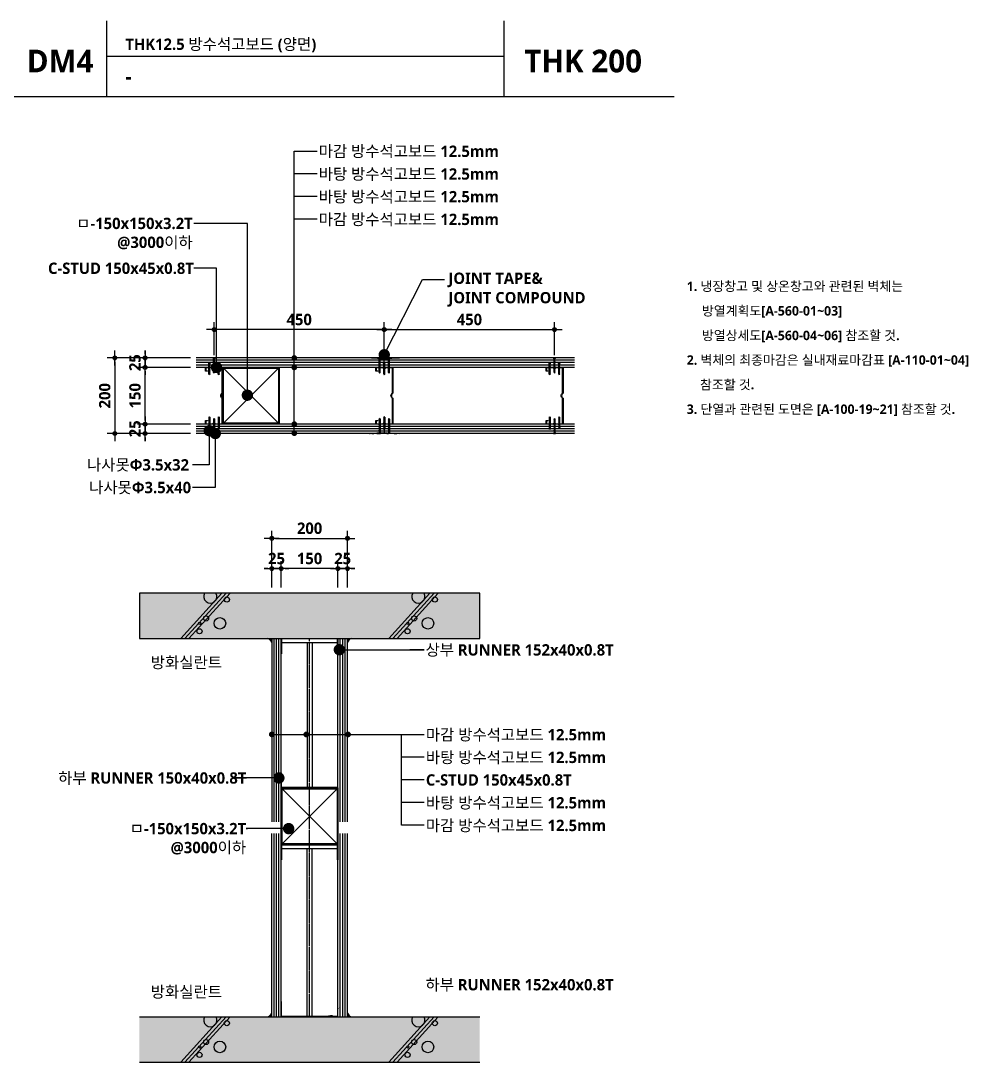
# Model space of a CAD drawing. Extents: x 200 to 24872, y 200 to 5740.
# Drawn here: x 22368 to 24872, y 2987 to 5740 of the extents above; entities that cross this region are included whole.
import ezdxf
from ezdxf.enums import TextEntityAlignment as Align

# ---------------------------------------------------------------- set-up
doc = ezdxf.new("R2010")
doc.units = 0
doc.header["$LTSCALE"] = 10
doc.header["$MEASUREMENT"] = 0
doc.header["$PDSIZE"] = -2
doc.linetypes.add('CEN', pattern=[62, 60, -1, 0, -1])
doc.layers.get('0').update_dxf_attribs({"linetype": 'CONTINUOUS'})
doc.layers.get('Defpoints').update_dxf_attribs({"color": 143, "linetype": 'CONTINUOUS'})
for name, color, linetype in [('A-253', 253, 'CONTINUOUS'), ('A-ANNO-GRA1', 7, 'CONTINUOUS'), ('A-ANNO-LEAD', 4, 'CONTINUOUS'), ('A-ANNO-TEXT1', 7, 'CONTINUOUS'), ('A-CON', 2, 'CONTINUOUS'), ('A-DIM', 7, 'CONTINUOUS'), ('A-FIN1', 6, 'CONTINUOUS'), ('A-insul', 251, 'CONTINUOUS'), ('A-LEADER', 7, 'CONTINUOUS'), ('A-ST-AXIS-DIM', 7, 'CONTINUOUS'), ('A-STEEL', 7, 'CONTINUOUS'), ('A-STUD', 3, 'CONTINUOUS'), ('A-WALL-DRY', 7, 'CONTINUOUS'), ('CEN', 1, 'CEN'), ('CHAN', 3, 'CONTINUOUS'), ('HAT', 5, 'CONTINUOUS'), ('HT', 8, 'CONTINUOUS'), ('경량철골1', 8, 'CONTINUOUS'), ('나사못32', 8, 'CONTINUOUS'), ('나사못40', 8, 'CONTINUOUS'), ('조인트컴파운드', 8, 'CONTINUOUS')]:
    doc.layers.add(name, color=color, linetype=linetype)
doc.layers.add('A-TEXT-DP', color=181, linetype='CONTINUOUS', plot=False)
doc.styles.add('2020음성 1차', font='NanumGothicBold.ttf')
doc.dimstyles.new('DLEADER', dxfattribs={"dimscale": 50, "dimtxt": 3, "dimasz": 3, "dimexe": 1, "dimexo": 8, "dimgap": 1, "dimtad": 1, "dimdec": 0, "dimrnd": 0.25, "dimdsep": 32, "dimtxsty": '2020음성 1차', "dimblk": 'DOT', "dimcen": 5, "dimclrd": 4, "dimclre": 4, "dimclrt": 3, "dimadec": 0, "dimazin": 0, "dimtfac": 1, "dimtdec": 0, "dimtix": 1, "dimtmove": 2, "dimatfit": 1, "dimldrblk": 'DOT', "dimfxl": 1, "dimarcsym": 0})
doc.dimstyles.new('RI-DOT-150', dxfattribs={"dimscale": 150, "dimtxt": 3, "dimasz": 1, "dimexe": 2, "dimexo": 2, "dimgap": 1, "dimtad": 1, "dimdec": 0, "dimzin": 9, "dimdsep": 46, "dimtxsty": '2020음성 1차', "dimcen": 0, "dimclrd": 256, "dimclre": 256, "dimclrt": 3, "dimadec": 0, "dimazin": 0, "dimtm": 1e-09, "dimtfac": 1, "dimtdec": 0, "dimtix": 1, "dimtmove": 2, "dimatfit": 3, "dimfxl": 1.25, "dimtolj": 1, "dimtzin": 0, "dimlwd": -1, "dimlwe": -1, "dimarcsym": 0})

# ---------------------------------------------------------------- blocks, each defined once
blk = doc.blocks.new('DIMDOT')
at = {"layer": 'A-DIM', "color": 7, "linetype": 'Continuous'}
blk.add_line((-2, 0), (2, 0), dxfattribs=at)
for radius in [0.5, 0.25]:
    blk.add_circle((0, 0), radius, dxfattribs=at)
blk = doc.blocks.new('*D84')
at = {"layer": 'A-ST-AXIS-DIM'}
for p, q in [((22816, 4848.7), (22596, 4848.7)), ((22616, 4838.7), (22616, 4658.7)), ((22816, 4648.7), (22596, 4648.7))]:
    blk.add_line(p, q, dxfattribs=at)
at = {"layer": 'Defpoints', "color": 0}
for p in [(22831, 4848.7), (22616, 4648.7), (22831, 4648.7)]:
    blk.add_point(p, dxfattribs=at)
at = {"layer": 'A-ST-AXIS-DIM', "linetype": 'ByBlock', "xscale": 10, "yscale": 10, "zscale": 10}
for p, rotation in [((22616, 4848.7), 90), ((22616, 4648.7), 270)]:
    blk.add_blockref('DIMDOT', p, dxfattribs=dict(at, rotation=rotation))
at = {"layer": 'A-ST-AXIS-DIM', "color": 3, "ltscale": 10, "insert": (22589.5, 4748.7), "char_height": 30, "attachment_point": 5, "rotation": 90, "style": '2020음성 1차'}
blk.add_mtext('\\A1;200', dxfattribs=at)
blk = doc.blocks.new('*D85')
at = {"layer": 'A-ST-AXIS-DIM'}
for p, q in [((22816, 4823.7), (22676, 4823.7)), ((22696, 4683.7), (22696, 4813.7)), ((22816, 4673.7), (22676, 4673.7))]:
    blk.add_line(p, q, dxfattribs=at)
at = {"layer": 'Defpoints', "color": 0}
for p in [(22696, 4823.7), (22831, 4823.7), (22831, 4673.7)]:
    blk.add_point(p, dxfattribs=at)
at = {"layer": 'A-ST-AXIS-DIM', "linetype": 'ByBlock', "xscale": 10, "yscale": 10, "zscale": 10}
for p, rotation in [((22696, 4823.7), 90), ((22696, 4673.7), 270)]:
    blk.add_blockref('DIMDOT', p, dxfattribs=dict(at, rotation=rotation))
at = {"layer": 'A-ST-AXIS-DIM', "color": 3, "ltscale": 10, "insert": (22669.5, 4748.7), "char_height": 30, "attachment_point": 5, "rotation": 90, "style": '2020음성 1차'}
blk.add_mtext('\\A1;150', dxfattribs=at)
blk = doc.blocks.new('*D86')
at = {"layer": 'A-ST-AXIS-DIM'}
for p, q in [((22696, 4683.7), (22696, 4693.7)), ((22816, 4673.7), (22676, 4673.7)), ((22696, 4648.7), (22696, 4673.7)), ((22816, 4648.7), (22676, 4648.7)), ((22696, 4638.7), (22696, 4628.7))]:
    blk.add_line(p, q, dxfattribs=at)
at = {"layer": 'Defpoints', "color": 0}
for p in [(22696, 4673.7), (22831, 4673.7), (22831, 4648.7)]:
    blk.add_point(p, dxfattribs=at)
at = {"layer": 'A-ST-AXIS-DIM', "linetype": 'ByBlock', "xscale": 10, "yscale": 10, "zscale": 10}
for p, rotation in [((22696, 4673.7), 270), ((22696, 4648.7), 90)]:
    blk.add_blockref('DIMDOT', p, dxfattribs=dict(at, rotation=rotation))
at = {"layer": 'A-ST-AXIS-DIM', "color": 3, "ltscale": 10, "insert": (22669.4, 4661.2), "char_height": 30, "attachment_point": 5, "rotation": 90, "style": '2020음성 1차'}
blk.add_mtext('\\A1;25', dxfattribs=at)
blk = doc.blocks.new('*D87')
at = {"layer": 'A-ST-AXIS-DIM'}
for p, q in [((22816, 4848.7), (22676, 4848.7)), ((22696, 4858.7), (22696, 4868.7)), ((22696, 4823.7), (22696, 4848.7)), ((22816, 4823.7), (22676, 4823.7)), ((22696, 4813.7), (22696, 4803.7))]:
    blk.add_line(p, q, dxfattribs=at)
at = {"layer": 'Defpoints', "color": 0}
for p in [(22696, 4848.7), (22831, 4848.7), (22831, 4823.7)]:
    blk.add_point(p, dxfattribs=at)
at = {"layer": 'A-ST-AXIS-DIM', "linetype": 'ByBlock', "xscale": 10, "yscale": 10, "zscale": 10}
for p, rotation in [((22696, 4848.7), 270), ((22696, 4823.7), 90)]:
    blk.add_blockref('DIMDOT', p, dxfattribs=dict(at, rotation=rotation))
at = {"layer": 'A-ST-AXIS-DIM', "color": 3, "ltscale": 10, "insert": (22669.4, 4836.2), "char_height": 30, "attachment_point": 5, "rotation": 90, "style": '2020음성 1차'}
blk.add_mtext('\\A1;25', dxfattribs=at)
blk = doc.blocks.new('222')
at = {"layer": 'HT'}
for p, q in [((9529.3, 4310.3), (9583.7, 4370.3)), ((9540.1, 4310.3), (9594.5, 4370.3))]:
    blk.add_line(p, q, dxfattribs=at)
at = {"layer": 'HT', "color": 4}
blk.add_line((9534.7, 4310.3), (9589.1, 4370.3), dxfattribs=at)
at = {"layer": 'HT'}
for centre, radius in [((9542.8, 4350.1), 7.63), ((9569.8, 4360.6), 3.41), ((9569.4, 4350), 1.53), ((9561.1, 4343.7), 3.41), ((9533.6, 4318.7), 3.41)]:
    blk.add_circle(centre, radius, dxfattribs=at)
blk.add_arc((9555.5, 4314.7), 8.7, 329.3752, 210.6248, dxfattribs=at)
blk = doc.blocks.new('*D88')
at = {"layer": 'A-ST-AXIS-DIM'}
for p, q in [((23328.5, 4856.1), (23328.5, 4943.6)), ((23778.5, 4856.1), (23778.5, 4943.6)), ((23338.5, 4923.6), (23768.5, 4923.6))]:
    blk.add_line(p, q, dxfattribs=at)
at = {"layer": 'Defpoints', "color": 0}
for p in [(23778.5, 4923.6), (23328.5, 4841.1), (23778.5, 4841.1)]:
    blk.add_point(p, dxfattribs=at)
at = {"layer": 'A-ST-AXIS-DIM', "linetype": 'ByBlock', "xscale": 10, "yscale": 10, "zscale": 10, "rotation": 180}
blk.add_blockref('DIMDOT', (23328.5, 4923.6), dxfattribs=at)
at = {"layer": 'A-ST-AXIS-DIM', "linetype": 'ByBlock', "xscale": 10, "yscale": 10, "zscale": 10}
blk.add_blockref('DIMDOT', (23778.5, 4923.6), dxfattribs=at)
at = {"layer": 'A-ST-AXIS-DIM', "color": 3, "ltscale": 10, "insert": (23553.5, 4950.1), "char_height": 30, "attachment_point": 5, "style": '2020음성 1차'}
blk.add_mtext('\\A1;450', dxfattribs=at)
blk = doc.blocks.new('*D89')
at = {"layer": 'A-ST-AXIS-DIM'}
for p, q in [((22878.5, 4856.1), (22878.5, 4943.6)), ((23328.5, 4856.1), (23328.5, 4943.6)), ((23318.5, 4923.6), (22888.5, 4923.6))]:
    blk.add_line(p, q, dxfattribs=at)
at = {"layer": 'Defpoints', "color": 0}
for p in [(22878.5, 4923.6), (22878.5, 4841.1), (23328.5, 4841.1)]:
    blk.add_point(p, dxfattribs=at)
at = {"layer": 'A-ST-AXIS-DIM', "linetype": 'ByBlock', "xscale": 10, "yscale": 10, "zscale": 10, "rotation": 180}
blk.add_blockref('DIMDOT', (22878.5, 4923.6), dxfattribs=at)
at = {"layer": 'A-ST-AXIS-DIM', "linetype": 'ByBlock', "xscale": 10, "yscale": 10, "zscale": 10}
blk.add_blockref('DIMDOT', (23328.5, 4923.6), dxfattribs=at)
at = {"layer": 'A-ST-AXIS-DIM', "color": 3, "ltscale": 10, "insert": (23103.5, 4950.1), "char_height": 30, "attachment_point": 5, "style": '2020음성 1차'}
blk.add_mtext('\\A1;450', dxfattribs=at)
blk = doc.blocks.new('_Dot')
at = {"color": 0, "lineweight": -2}
blk.add_line((-0.5, 0), (-1, 0), dxfattribs=at)
at = {"color": 0, "const_width": 0.5}
blk.add_lwpolyline([(-0.25, 0, 1), (0.25, 0, 1)], format="xyb", close=True, dxfattribs=at)
blk = doc.blocks.new('SYM-DOT')
at = {"layer": 'A-LEADER', "const_width": 7.5}
blk.add_lwpolyline([(-7.1, 1.8, 1), (0.4, 1.8, 1)], format="xyb", close=True, dxfattribs=at)
blk = doc.blocks.new('*D90')
at = {"layer": 'A-ST-AXIS-DIM'}
for p, q in [((23031, 4241.7), (23031, 4391.7)), ((23231, 4241.7), (23231, 4391.7)), ((23041, 4371.7), (23221, 4371.7))]:
    blk.add_line(p, q, dxfattribs=at)
at = {"layer": 'Defpoints', "color": 0}
for p in [(23231, 4371.7), (23031, 4226.7), (23231, 4226.7)]:
    blk.add_point(p, dxfattribs=at)
at = {"layer": 'A-ST-AXIS-DIM', "linetype": 'ByBlock', "xscale": 10, "yscale": 10, "zscale": 10, "rotation": 180}
blk.add_blockref('DIMDOT', (23031, 4371.7), dxfattribs=at)
at = {"layer": 'A-ST-AXIS-DIM', "linetype": 'ByBlock', "xscale": 10, "yscale": 10, "zscale": 10}
blk.add_blockref('DIMDOT', (23231, 4371.7), dxfattribs=at)
at = {"layer": 'A-ST-AXIS-DIM', "color": 3, "ltscale": 10, "insert": (23131, 4398.2), "char_height": 30, "attachment_point": 5, "style": '2020음성 1차'}
blk.add_mtext('\\A1;200', dxfattribs=at)
blk = doc.blocks.new('*D91')
at = {"layer": 'A-ST-AXIS-DIM'}
for p, q in [((23056, 4241.7), (23056, 4311.7)), ((23206, 4241.7), (23206, 4311.7)), ((23196, 4291.7), (23066, 4291.7))]:
    blk.add_line(p, q, dxfattribs=at)
at = {"layer": 'Defpoints', "color": 0}
for p in [(23056, 4291.7), (23056, 4226.7), (23206, 4226.7)]:
    blk.add_point(p, dxfattribs=at)
at = {"layer": 'A-ST-AXIS-DIM', "linetype": 'ByBlock', "xscale": 10, "yscale": 10, "zscale": 10, "rotation": 180}
blk.add_blockref('DIMDOT', (23056, 4291.7), dxfattribs=at)
at = {"layer": 'A-ST-AXIS-DIM', "linetype": 'ByBlock', "xscale": 10, "yscale": 10, "zscale": 10}
blk.add_blockref('DIMDOT', (23206, 4291.7), dxfattribs=at)
at = {"layer": 'A-ST-AXIS-DIM', "color": 3, "ltscale": 10, "insert": (23131, 4318.2), "char_height": 30, "attachment_point": 5, "style": '2020음성 1차'}
blk.add_mtext('\\A1;150', dxfattribs=at)
blk = doc.blocks.new('*D92')
at = {"layer": 'A-ST-AXIS-DIM'}
for p, q in [((23031, 4241.7), (23031, 4311.7)), ((23056, 4241.7), (23056, 4311.7)), ((23021, 4291.7), (23011, 4291.7)), ((23056, 4291.7), (23031, 4291.7)), ((23066, 4291.7), (23076, 4291.7))]:
    blk.add_line(p, q, dxfattribs=at)
at = {"layer": 'Defpoints', "color": 0}
for p in [(23031, 4291.7), (23031, 4226.7), (23056, 4226.7)]:
    blk.add_point(p, dxfattribs=at)
at = {"layer": 'A-ST-AXIS-DIM', "linetype": 'ByBlock', "xscale": 10, "yscale": 10, "zscale": 10}
blk.add_blockref('DIMDOT', (23031, 4291.7), dxfattribs=at)
at = {"layer": 'A-ST-AXIS-DIM', "linetype": 'ByBlock', "xscale": 10, "yscale": 10, "zscale": 10, "rotation": 180}
blk.add_blockref('DIMDOT', (23056, 4291.7), dxfattribs=at)
at = {"layer": 'A-ST-AXIS-DIM', "color": 3, "ltscale": 10, "insert": (23043.5, 4318.2), "char_height": 30, "attachment_point": 5, "style": '2020음성 1차'}
blk.add_mtext('\\A1;25', dxfattribs=at)
blk = doc.blocks.new('*D93')
at = {"layer": 'A-ST-AXIS-DIM'}
for p, q in [((23206, 4241.7), (23206, 4311.7)), ((23231, 4241.7), (23231, 4311.7)), ((23196, 4291.7), (23186, 4291.7)), ((23231, 4291.7), (23206, 4291.7)), ((23241, 4291.7), (23251, 4291.7))]:
    blk.add_line(p, q, dxfattribs=at)
at = {"layer": 'Defpoints', "color": 0}
for p in [(23206, 4291.7), (23206, 4226.7), (23231, 4226.7)]:
    blk.add_point(p, dxfattribs=at)
at = {"layer": 'A-ST-AXIS-DIM', "linetype": 'ByBlock', "xscale": 10, "yscale": 10, "zscale": 10}
blk.add_blockref('DIMDOT', (23206, 4291.7), dxfattribs=at)
at = {"layer": 'A-ST-AXIS-DIM', "linetype": 'ByBlock', "xscale": 10, "yscale": 10, "zscale": 10, "rotation": 180}
blk.add_blockref('DIMDOT', (23231, 4291.7), dxfattribs=at)
at = {"layer": 'A-ST-AXIS-DIM', "color": 3, "ltscale": 10, "insert": (23218.5, 4318.2), "char_height": 30, "attachment_point": 5, "style": '2020음성 1차'}
blk.add_mtext('\\A1;25', dxfattribs=at)
blk = doc.blocks.new('kcc나사못40')
at = {"layer": '나사못40'}
for p, q in [((1.5, 38.5), (1, 38.2)), ((1, 38.2), (1.5, 37.9)), ((1.5, 37.2), (1, 36.9)), ((1, 36.9), (1.5, 36.6)), ((1.5, 35.9), (1, 35.6)), ((1, 35.6), (1.5, 35.3)), ((1.5, 34.6), (1, 34.3)), ((1, 34.3), (1.5, 34)), ((1.5, 33.3), (1, 33)), ((1, 33), (1.5, 32.7)), ((1.5, 32), (1, 31.7)), ((1, 31.7), (1.5, 31.4)), ((1.5, 30.7), (1, 30.4)), ((1, 30.4), (1.5, 30.1)), ((1.5, 29.4), (1, 29.1)), ((1, 29.1), (1.5, 28.8)), ((1.5, 28.1), (1, 27.8)), ((1, 27.8), (1.5, 27.5)), ((1.5, 38.5), (2.8, 40)), ((1.5, 38.5), (4, 37.9)), ((1.5, 37.9), (4, 37.3)), ((1.5, 37.9), (1.5, 37.2)), ((1.5, 37.9), (4, 37.9)), ((1.5, 37.2), (4, 36.6)), ((1.5, 36.6), (4, 36)), ((1.5, 36.6), (1.5, 35.9)), ((1.5, 36.6), (4, 36.6)), ((1.5, 35.9), (4, 35.3)), ((1.5, 35.3), (4, 34.7)), ((1.5, 35.3), (1.5, 34.6)), ((1.5, 35.3), (4, 35.3)), ((1.5, 34.6), (4, 34)), ((1.5, 34), (1.5, 33.3)), ((1.5, 34), (4, 33.4)), ((1.5, 34), (4, 34)), ((1.5, 33.3), (4, 32.7)), ((1.5, 32.7), (4, 32.1)), ((1.5, 32.7), (1.5, 32)), ((1.5, 32.7), (4, 32.7)), ((1.5, 32), (4, 31.4)), ((1.5, 31.4), (1.5, 30.7)), ((1.5, 31.4), (4, 30.8)), ((1.5, 31.4), (4, 31.4)), ((1.5, 30.7), (4, 30.1)), ((1.5, 30.1), (4, 29.5)), ((1.5, 30.1), (1.5, 29.4)), ((1.5, 30.1), (4, 30.1)), ((1.5, 29.4), (4, 28.8)), ((1.5, 28.8), (1.5, 28.1)), ((1.5, 28.8), (4, 28.2)), ((1.5, 28.8), (4, 28.8)), ((1.5, 28.1), (4, 27.5)), ((4, 38.6), (2.8, 40)), ((4, 38.6), (4, 37.9)), ((4, 37.9), (4.5, 37.6)), ((4.5, 37.6), (4, 37.3)), ((4, 37.3), (4, 36.6)), ((4, 36.6), (4.5, 36.3)), ((4.5, 36.3), (4, 36)), ((4, 36), (4, 35.3)), ((4, 35.3), (4.5, 35)), ((4.5, 35), (4, 34.7)), ((4, 34.7), (4, 34)), ((4, 34), (4.5, 33.7)), ((4.5, 33.7), (4, 33.4)), ((4, 33.4), (4, 32.7)), ((4, 32.7), (4.5, 32.4)), ((4.5, 32.4), (4, 32.1)), ((4, 32.1), (4, 31.4)), ((4, 31.4), (4.5, 31.1)), ((4.5, 31.1), (4, 30.8)), ((4, 30.8), (4, 30.1)), ((4, 30.1), (4.5, 29.8)), ((4.5, 29.8), (4, 29.5)), ((4, 29.5), (4, 28.8)), ((4, 28.8), (4.5, 28.5)), ((4.5, 28.5), (4, 28.2)), ((4, 28.2), (4, 27.5)), ((0, 0.4), (5.5, 0.4)), ((0, 0), (0, 0.4)), ((1.5, 26.8), (1, 26.5)), ((1, 26.5), (1.5, 26.2)), ((1.5, 25.5), (1, 25.2)), ((1, 25.2), (1.5, 24.9)), ((1.5, 24.2), (1, 23.9)), ((1, 23.9), (1.5, 23.6)), ((1.5, 22.9), (1, 22.6)), ((1, 22.6), (1.5, 22.3)), ((1.5, 21.6), (1, 21.3)), ((1, 21.3), (1.5, 21)), ((1.5, 20.3), (1, 20)), ((1, 20), (1.5, 19.7)), ((1.5, 19), (1, 18.7)), ((1, 18.7), (1.5, 18.4)), ((1.5, 17.7), (1, 17.4)), ((1, 17.4), (1.5, 17.1)), ((1.5, 16.4), (1, 16.1)), ((1, 16.1), (1.5, 15.8)), ((1.5, 15.1), (1, 14.8)), ((1, 14.8), (1.5, 14.5)), ((1.5, 13.8), (1, 13.5)), ((1, 13.5), (1.5, 13.2)), ((1.5, 12.5), (1, 12.2)), ((1, 12.2), (1.5, 11.9)), ((1.5, 11.2), (1, 10.9)), ((1, 10.9), (1.5, 10.6)), ((1.5, 9.9), (1, 9.6)), ((1, 9.6), (1.5, 9.3)), ((1.5, 8.6), (1, 8.3)), ((1, 8.3), (1.5, 8)), ((1.5, 7.3), (1, 7)), ((1, 7), (1.5, 6.7)), ((1.5, 27.5), (4, 26.9)), ((1.5, 27.5), (1.5, 26.8)), ((1.5, 27.5), (4, 27.5)), ((1.5, 26.8), (4, 26.2)), ((1.5, 26.2), (1.5, 25.5)), ((1.5, 26.2), (4, 25.6)), ((1.5, 26.2), (4, 26.2)), ((1.5, 25.5), (4, 24.9)), ((1.5, 24.9), (4, 24.3)), ((1.5, 24.9), (1.5, 24.2)), ((1.5, 24.9), (4, 24.9)), ((1.5, 24.2), (4, 23.6)), ((1.5, 23.6), (1.5, 22.9)), ((1.5, 23.6), (4, 23)), ((1.5, 23.6), (4, 23.6)), ((1.5, 22.9), (4, 22.3)), ((1.5, 22.3), (4, 21.7)), ((1.5, 22.3), (1.5, 21.6)), ((1.5, 22.3), (4, 22.3)), ((1.5, 21.6), (4, 21)), ((1.5, 21), (1.5, 20.3)), ((1.5, 21), (4, 20.4)), ((1.5, 21), (4, 21)), ((1.5, 20.3), (4, 19.7)), ((1.5, 19.7), (4, 19.1)), ((1.5, 19.7), (1.5, 19)), ((1.5, 19.7), (4, 19.7)), ((1.5, 19), (4, 18.4)), ((1.5, 18.4), (1.5, 17.7)), ((1.5, 18.4), (4, 17.8)), ((1.5, 18.4), (4, 18.4)), ((1.5, 17.7), (4, 17.1)), ((1.5, 17.1), (4, 16.5)), ((1.5, 17.1), (1.5, 16.4)), ((1.5, 17.1), (4, 17.1)), ((1.5, 16.4), (4, 15.8)), ((1.5, 15.8), (1.5, 15.1)), ((1.5, 15.8), (4, 15.2)), ((1.5, 15.8), (4, 15.8)), ((1.5, 15.1), (4, 14.5)), ((1.5, 14.5), (4, 13.9)), ((1.5, 14.5), (1.5, 13.8)), ((1.5, 14.5), (4, 14.5)), ((1.5, 13.8), (4, 13.2)), ((1.5, 13.2), (1.5, 12.5)), ((1.5, 13.2), (4, 12.6)), ((1.5, 13.2), (4, 13.2)), ((1.5, 12.5), (4, 11.9)), ((1.5, 11.9), (4, 11.3)), ((1.5, 11.9), (1.5, 11.2)), ((1.5, 11.9), (4, 11.9)), ((1.5, 11.2), (4, 10.6)), ((1.5, 10.6), (1.5, 9.9)), ((1.5, 10.6), (4, 10)), ((1.5, 10.6), (4, 10.6)), ((1.5, 9.9), (4, 9.3)), ((1.5, 9.3), (4, 8.7)), ((1.5, 9.3), (1.5, 8.6)), ((1.5, 9.3), (4, 9.3)), ((1.5, 8.6), (4, 8)), ((1.5, 8), (1.5, 7.3)), ((1.5, 8), (4, 7.4)), ((1.5, 8), (4, 8)), ((1.5, 7.3), (4, 6.7)), ((1.5, 6.7), (4, 6.1)), ((1.5, 6.7), (4, 6.7)), ((1.5, 6.7), (1.5, 5.4)), ((4, 27.5), (4.5, 27.2)), ((4.5, 27.2), (4, 26.9)), ((4, 26.9), (4, 26.2)), ((4, 26.2), (4.5, 25.9)), ((4.5, 25.9), (4, 25.6)), ((4, 25.6), (4, 24.9)), ((4, 24.9), (4.5, 24.6)), ((4.5, 24.6), (4, 24.3)), ((4, 24.3), (4, 23.6)), ((4, 23.6), (4.5, 23.3)), ((4.5, 23.3), (4, 23)), ((4, 23), (4, 22.3)), ((4, 22.3), (4.5, 22)), ((4.5, 22), (4, 21.7)), ((4, 21.7), (4, 21)), ((4, 21), (4.5, 20.7)), ((4.5, 20.7), (4, 20.4)), ((4, 20.4), (4, 19.7)), ((4, 19.7), (4.5, 19.4)), ((4.5, 19.4), (4, 19.1)), ((4, 19.1), (4, 18.4)), ((4, 18.4), (4.5, 18.1)), ((4.5, 18.1), (4, 17.8)), ((4, 17.8), (4, 17.1)), ((4, 17.1), (4.5, 16.8)), ((4.5, 16.8), (4, 16.5)), ((4, 16.5), (4, 15.8)), ((4, 15.8), (4.5, 15.5)), ((4.5, 15.5), (4, 15.2)), ((4, 15.2), (4, 14.5)), ((4, 14.5), (4.5, 14.2)), ((4.5, 14.2), (4, 13.9)), ((4, 13.9), (4, 13.2)), ((4, 13.2), (4.5, 12.9)), ((4.5, 12.9), (4, 12.6)), ((4, 12.6), (4, 11.9)), ((4, 11.9), (4.5, 11.6)), ((4.5, 11.6), (4, 11.3)), ((4, 11.3), (4, 10.6)), ((4, 10.6), (4.5, 10.3)), ((4.5, 10.3), (4, 10)), ((4, 10), (4, 9.3)), ((4, 9.3), (4.5, 9)), ((4.5, 9), (4, 8.7)), ((4, 8.7), (4, 8)), ((4, 8), (4.5, 7.7)), ((4.5, 7.7), (4, 7.4)), ((4, 7.4), (4, 6.7)), ((4, 6.7), (4.5, 6.4)), ((4.5, 6.4), (4, 6.1)), ((4, 6.1), (4, 5.4)), ((5.5, 0), (5.5, 0.4)), ((0, 0), (5.5, 0))]:
    blk.add_line(p, q, dxfattribs=at)
at = {"layer": '나사못40', "extrusion": (0, 0, -1)}
blk.add_ellipse((0, 5.4), major_axis=(0, -5), ratio=0.3, start_param=4.712389, end_param=6.283185, dxfattribs=at)
at = {"layer": '나사못40'}
blk.add_ellipse((5.5, 5.4), major_axis=(0, -5), ratio=0.3, start_param=4.712389, end_param=6.283185, dxfattribs=at)
blk = doc.blocks.new('kcc나사못32')
at = {"layer": '나사못32'}
for p, q in [((1.5, 29.9), (1, 29.6)), ((1, 29.6), (1.5, 29.3)), ((1.5, 28.6), (1, 28.3)), ((1, 28.3), (1.5, 28)), ((1.5, 30.6), (2.8, 32)), ((1.5, 30.6), (1.5, 29.9)), ((4, 30.5), (1.5, 29.9)), ((4, 29.9), (1.5, 29.9)), ((4, 29.9), (1.5, 29.3)), ((1.5, 29.3), (1.5, 28.6)), ((4, 29.2), (1.5, 28.6)), ((4, 28.6), (1.5, 28.6)), ((4, 28.6), (1.5, 28)), ((1.5, 28), (1.5, 27.3)), ((4, 27.9), (1.5, 27.3)), ((4, 30.5), (2.8, 32)), ((4, 30.5), (4.5, 30.2)), ((4.5, 30.2), (4, 29.9)), ((4, 29.9), (4, 29.2)), ((4, 29.2), (4.5, 28.9)), ((4.5, 28.9), (4, 28.6)), ((4, 28.6), (4, 27.9)), ((4, 27.9), (4.5, 27.6)), ((4.5, 27.6), (4, 27.3)), ((0, 0), (0, 0.4)), ((5.5, 0.4), (0, 0.4)), ((1.5, 27.3), (1, 27)), ((1, 27), (1.5, 26.7)), ((1.5, 26), (1, 25.7)), ((1, 25.7), (1.5, 25.4)), ((1.5, 24.7), (1, 24.4)), ((1, 24.4), (1.5, 24.1)), ((1.5, 23.4), (1, 23.1)), ((1, 23.1), (1.5, 22.8)), ((1.5, 22.1), (1, 21.8)), ((1, 21.8), (1.5, 21.5)), ((1.5, 20.8), (1, 20.5)), ((1, 20.5), (1.5, 20.2)), ((1.5, 19.5), (1, 19.2)), ((1, 19.2), (1.5, 18.9)), ((1.5, 18.2), (1, 17.9)), ((1, 17.9), (1.5, 17.6)), ((1.5, 16.9), (1, 16.6)), ((1, 16.6), (1.5, 16.3)), ((1.5, 15.6), (1, 15.3)), ((1, 15.3), (1.5, 15)), ((1.5, 14.3), (1, 14)), ((1, 14), (1.5, 13.7)), ((1.5, 13), (1, 12.7)), ((1, 12.7), (1.5, 12.4)), ((1.5, 11.7), (1, 11.4)), ((1, 11.4), (1.5, 11.1)), ((1.5, 10.4), (1, 10.1)), ((1, 10.1), (1.5, 9.8)), ((1.5, 9.1), (1, 8.8)), ((1, 8.8), (1.5, 8.5)), ((1.5, 7.8), (1, 7.5)), ((1, 7.5), (1.5, 7.2)), ((1.5, 6.5), (1, 6.2)), ((1, 6.2), (1.5, 5.9)), ((4, 27.3), (1.5, 27.3)), ((4, 27.3), (1.5, 26.7)), ((1.5, 26.7), (1.5, 26)), ((4, 26.6), (1.5, 26)), ((4, 26), (1.5, 26)), ((4, 26), (1.5, 25.4)), ((1.5, 25.4), (1.5, 24.7)), ((4, 25.3), (1.5, 24.7)), ((4, 24.7), (1.5, 24.7)), ((4, 24.7), (1.5, 24.1)), ((1.5, 24.1), (1.5, 23.4)), ((4, 24), (1.5, 23.4)), ((4, 23.4), (1.5, 23.4)), ((4, 23.4), (1.5, 22.8)), ((1.5, 22.8), (1.5, 22.1)), ((4, 22.7), (1.5, 22.1)), ((4, 22.1), (1.5, 22.1)), ((4, 22.1), (1.5, 21.5)), ((1.5, 21.5), (1.5, 20.8)), ((4, 21.4), (1.5, 20.8)), ((4, 20.8), (1.5, 20.8)), ((4, 20.8), (1.5, 20.2)), ((1.5, 20.2), (1.5, 19.5)), ((4, 20.1), (1.5, 19.5)), ((4, 19.5), (1.5, 19.5)), ((4, 19.5), (1.5, 18.9)), ((1.5, 18.9), (1.5, 18.2)), ((4, 18.8), (1.5, 18.2)), ((4, 18.2), (1.5, 18.2)), ((4, 18.2), (1.5, 17.6)), ((1.5, 17.6), (1.5, 16.9)), ((4, 17.5), (1.5, 16.9)), ((4, 16.9), (1.5, 16.9)), ((4, 16.9), (1.5, 16.3)), ((1.5, 16.3), (1.5, 15.6)), ((4, 16.2), (1.5, 15.6)), ((4, 15.6), (1.5, 15.6)), ((4, 15.6), (1.5, 15)), ((1.5, 15), (1.5, 14.3)), ((4, 14.9), (1.5, 14.3)), ((4, 14.3), (1.5, 14.3)), ((4, 14.3), (1.5, 13.7)), ((1.5, 13.7), (1.5, 13)), ((4, 13.6), (1.5, 13)), ((4, 13), (1.5, 13)), ((4, 13), (1.5, 12.4)), ((1.5, 12.4), (1.5, 11.7)), ((4, 12.3), (1.5, 11.7)), ((4, 11.7), (1.5, 11.7)), ((4, 11.7), (1.5, 11.1)), ((1.5, 11.1), (1.5, 10.4)), ((4, 11), (1.5, 10.4)), ((4, 10.4), (1.5, 10.4)), ((4, 10.4), (1.5, 9.8)), ((1.5, 9.8), (1.5, 9.1)), ((4, 9.7), (1.5, 9.1)), ((4, 9.1), (1.5, 9.1)), ((4, 9.1), (1.5, 8.5)), ((1.5, 8.5), (1.5, 7.8)), ((4, 8.4), (1.5, 7.8)), ((4, 7.8), (1.5, 7.8)), ((4, 7.8), (1.5, 7.2)), ((1.5, 7.2), (1.5, 6.5)), ((4, 7.1), (1.5, 6.5)), ((4, 6.5), (1.5, 6.5)), ((4, 6.5), (1.5, 5.9)), ((1.5, 5.9), (1.5, 5.4)), ((4, 27.3), (4, 26.6)), ((4, 26.6), (4.5, 26.3)), ((4.5, 26.3), (4, 26)), ((4, 26), (4, 25.3)), ((4, 25.3), (4.5, 25)), ((4.5, 25), (4, 24.7)), ((4, 24.7), (4, 24)), ((4, 24), (4.5, 23.7)), ((4.5, 23.7), (4, 23.4)), ((4, 23.4), (4, 22.7)), ((4, 22.7), (4.5, 22.4)), ((4.5, 22.4), (4, 22.1)), ((4, 22.1), (4, 21.4)), ((4, 21.4), (4.5, 21.1)), ((4.5, 21.1), (4, 20.8)), ((4, 20.8), (4, 20.1)), ((4, 20.1), (4.5, 19.8)), ((4.5, 19.8), (4, 19.5)), ((4, 19.5), (4, 18.8)), ((4, 18.8), (4.5, 18.5)), ((4.5, 18.5), (4, 18.2)), ((4, 18.2), (4, 17.5)), ((4, 17.5), (4.5, 17.2)), ((4.5, 17.2), (4, 16.9)), ((4, 16.9), (4, 16.2)), ((4, 16.2), (4.5, 15.9)), ((4.5, 15.9), (4, 15.6)), ((4, 15.6), (4, 14.9)), ((4, 14.9), (4.5, 14.6)), ((4.5, 14.6), (4, 14.3)), ((4, 14.3), (4, 13.6)), ((4, 13.6), (4.5, 13.3)), ((4.5, 13.3), (4, 13)), ((4, 13), (4, 12.3)), ((4, 12.3), (4.5, 12)), ((4.5, 12), (4, 11.7)), ((4, 11.7), (4, 11)), ((4, 11), (4.5, 10.7)), ((4.5, 10.7), (4, 10.4)), ((4, 10.4), (4, 9.7)), ((4, 9.7), (4.5, 9.4)), ((4.5, 9.4), (4, 9.1)), ((4, 9.1), (4, 8.4)), ((4, 8.4), (4.5, 8.1)), ((4.5, 8.1), (4, 7.8)), ((4, 7.8), (4, 7.1)), ((4, 7.1), (4.5, 6.8)), ((4.5, 6.8), (4, 6.5)), ((4, 6.5), (4, 5.4)), ((5.5, 0), (5.5, 0.4)), ((5.5, 0), (0, 0))]:
    blk.add_line(p, q, dxfattribs=at)
at = {"layer": '나사못32', "extrusion": (0, 0, -1)}
blk.add_ellipse((0, 5.4), major_axis=(0, 5), ratio=0.3, start_param=1.570796, end_param=3.141593, dxfattribs=at)
at = {"layer": '나사못32'}
blk.add_ellipse((5.5, 5.4), major_axis=(0, 5), ratio=0.3, start_param=1.570796, end_param=3.141593, dxfattribs=at)

msp = doc.modelspace()

# ---------------------------------------------------------------- hatches: boundary and pattern name
at = {"layer": 'A-253'}
h = msp.add_hatch(color=256, dxfattribs=at)
h.dxf.hatch_style = 1
h.paths.add_polyline_path([(22681, 4106.7), (23581, 4106.7), (23581, 4226.7), (22681, 4226.7)])
h = msp.add_hatch(color=256, dxfattribs=at)
h.dxf.hatch_style = 1
h.paths.add_polyline_path([(22681, 3106.7), (23581, 3106.7), (23581, 2986.7), (22681, 2986.7)])
at = {"layer": 'HAT'}
h = msp.add_hatch(dxfattribs=at)
h.set_pattern_fill('ANSI31', color=256, scale=0.6, style=0)
h.set_pattern_definition([(45, (16299.729, 6944.82555), (-0.42426407, 0.42426407), [])])
h.paths.add_polyline_path([(23031, 4106.7), (23021, 4106.7, -0.200138), (23031, 4096.8)])
h = msp.add_hatch(dxfattribs=at)
h.set_pattern_fill('ANSI31', color=256, scale=0.6, style=0)
h.set_pattern_definition([(45, (16349.729, 6944.82555), (-0.42426407, 0.42426407), [])])
h.paths.add_polyline_path([(23231, 4106.7), (23241, 4106.7, 0.200138), (23231, 4096.8)])
h = msp.add_hatch(dxfattribs=at)
h.set_pattern_fill('ANSI31', color=256, scale=0.6, style=0)
h.set_pattern_definition([(45, (16299.729, 5893.9594), (-0.42426407, 0.42426407), [])])
h.paths.add_polyline_path([(23031, 3106.7), (23021, 3106.7, 0.200138), (23031, 3116.6)])
h = msp.add_hatch(dxfattribs=at)
h.set_pattern_fill('ANSI31', color=256, scale=0.6, style=0)
h.set_pattern_definition([(45, (16349.729, 5893.9594), (-0.42426407, 0.42426407), [])])
h.paths.add_polyline_path([(23231, 3106.7), (23241, 3106.7, -0.200138), (23231, 3116.6)])
at = {"layer": '조인트컴파운드'}
h = msp.add_hatch(dxfattribs=at)
h.set_pattern_fill('ANSI31', color=256, scale=0.1, style=0)
h.set_pattern_definition([(45, (18062.47218, -13818.68215), (-0.224506403, 0.224506403), [])])
edge = h.paths.add_edge_path()
edge.add_ellipse((23310.7, 4843.3), major_axis=(0, 5), ratio=0.3, start_angle=329.4726, end_angle=360)
edge.add_line((23310.7, 4848.3), (23310.7, 4848.7))
edge.add_line((23310.7, 4848.7), (23288.5, 4848.7))
edge.add_line((23288.5, 4848.7), (23311.5, 4847.6))
h.paths.add_polyline_path([(23316.2, 4848.7), (23310.7, 4848.7), (23310.7, 4848.3), (23316.2, 4848.3)])
edge = h.paths.add_edge_path()
edge.add_ellipse((23316.2, 4843.3), major_axis=(0, 5), ratio=0.3, start_angle=360, end_angle=394.4683)
edge.add_line((23316.2, 4848.3), (23310.7, 4848.3))
edge.add_ellipse((23310.7, 4843.3), major_axis=(0, 5), ratio=0.3, start_angle=329.4726, end_angle=360, ccw=False)
edge.add_line((23311.5, 4847.6), (23315.4, 4847.4))
edge = h.paths.add_edge_path()
edge.add_line((23368.5, 4848.7), (23316.2, 4848.7))
edge.add_line((23316.2, 4848.7), (23316.2, 4848.3))
edge.add_ellipse((23316.2, 4843.3), major_axis=(0, 5), ratio=0.3, start_angle=360, end_angle=394.4683)
edge.add_line((23315.4, 4847.4), (23328.5, 4846.8))
edge.add_line((23328.5, 4846.8), (23368.5, 4848.7))
h = msp.add_hatch(dxfattribs=at)
h.set_pattern_fill('ANSI31', color=256, scale=0.1, style=0)
h.set_pattern_definition([(45, (18062.47218, -14014.88215), (-0.224506403, 0.224506403), [])])
edge = h.paths.add_edge_path()
edge.add_ellipse((23310.7, 4654.1), major_axis=(0, -5), ratio=0.3, start_angle=0, end_angle=30.5274, ccw=False)
edge.add_line((23310.7, 4649.1), (23310.7, 4648.7))
edge.add_line((23310.7, 4648.7), (23288.5, 4648.7))
edge.add_line((23288.5, 4648.7), (23311.5, 4649.8))
h.paths.add_polyline_path([(23316.2, 4648.7), (23310.7, 4648.7), (23310.7, 4649.1), (23316.2, 4649.1)])
edge = h.paths.add_edge_path()
edge.add_ellipse((23316.2, 4654.1), major_axis=(0, -5), ratio=0.3, start_angle=-34.4683, end_angle=0, ccw=False)
edge.add_line((23316.2, 4649.1), (23310.7, 4649.1))
edge.add_ellipse((23310.7, 4654.1), major_axis=(0, -5), ratio=0.3, start_angle=0, end_angle=30.5274)
edge.add_line((23311.5, 4649.8), (23315.4, 4650))
edge = h.paths.add_edge_path()
edge.add_line((23368.5, 4648.7), (23316.2, 4648.7))
edge.add_line((23316.2, 4648.7), (23316.2, 4649.1))
edge.add_ellipse((23316.2, 4654.1), major_axis=(0, -5), ratio=0.3, start_angle=-34.4683, end_angle=0, ccw=False)
edge.add_line((23315.4, 4650), (23328.5, 4650.6))
edge.add_line((23328.5, 4650.6), (23368.5, 4648.7))

# ---------------------------------------------------------------- linework, layer by layer
at = {"layer": 'A-ANNO-GRA1'}
for p, q in [((22595, 5540), (22595, 5740)), ((23645, 5540), (23645, 5740)), ((22595, 5646.7), (23645, 5646.7)), ((17000, 5540), (24095, 5540))]:
    msp.add_line(p, q, dxfattribs=at)
at = {"layer": 'A-ANNO-LEAD'}
for p, q in [((23150.6, 5335.8), (23090.6, 5335.8)), ((23150.6, 5275.8), (23090.6, 5275.8)), ((23150.6, 5215.8), (23090.6, 5215.8)), ((23373.9, 3613.3), (23373.9, 3853.3)), ((23433.9, 3793.3), (23373.9, 3793.3)), ((23433.9, 3733.3), (23373.9, 3733.3)), ((23433.9, 3673.3), (23373.9, 3673.3)), ((23433.9, 3613.3), (23373.9, 3613.3))]:
    msp.add_line(p, q, dxfattribs=at)
for points in [[(23025.5, 4101.3, 0, 12, 0), (23006.5, 4084.8, 0, 0, 0), (22952.6, 4039, 0, 0, 0), (22904.6, 4039, 0, 0, 0)], [(23207.3, 3129.6, 0, 12, 0), (23226.3, 3146.1, 0, 0, 0), (23275.2, 3191.9, 0, 0, 0), (23433.9, 3191.9, 0, 0, 0)], [(23025.5, 3110, 0, 12, 0), (23006.5, 3126.5, 0, 0, 0), (22952.6, 3172.4, 0, 0, 0), (22904.6, 3172.4, 0, 0, 0)]]:
    msp.add_lwpolyline(points, format="xyseb", dxfattribs=at)
msp.add_lwpolyline([(23031, 3853.3), (23381.7, 3853.3), (23433.9, 3853.3)], dxfattribs=at)
at = {"layer": 'A-CON'}
for p, q in [((22681, 4106.7), (23581, 4106.7)), ((22681, 3106.7), (23581, 3106.7))]:
    msp.add_line(p, q, dxfattribs=at)
at = {"layer": 'A-FIN1'}
for centre, start, end in [((23014.1, 4089.7), 22.6698, 67.94), ((23247.8, 4089.7), 112.06, 157.3302), ((23014.1, 3123.6), 292.06, 337.3302), ((23247.8, 3123.6), 202.6698, 247.94)]:
    msp.add_arc(centre, 18.3, start, end, dxfattribs=at)
at = {"layer": 'A-insul'}
msp.add_lwpolyline([(23173.7, 3106.7), (23181.7, 3109.1, -0.233634), (23198, 3106.7)], format="xyb", dxfattribs=at)
at = {"layer": 'A-STEEL'}
for p, q in [((22903.3, 4821.4), (23048.7, 4676)), ((22903.3, 4676), (23048.7, 4821.4)), ((23058.3, 3709.4), (23203.7, 3564)), ((23058.3, 3564), (23203.7, 3709.4))]:
    msp.add_line(p, q, dxfattribs=at)
for points in [[(22901, 4823.7), (23051, 4823.7), (23051, 4673.7), (22901, 4673.7)], [(22903.3, 4821.4), (23048.7, 4821.4), (23048.7, 4676), (22903.3, 4676)], [(23056, 3711.7), (23206, 3711.7), (23206, 3561.7), (23056, 3561.7)], [(23058.3, 3709.4), (23203.7, 3709.4), (23203.7, 3564), (23058.3, 3564)]]:
    msp.add_lwpolyline(points, close=True, dxfattribs=at)
at = {"layer": 'A-STUD'}
for points in [[(22856, 4683.7), (22861, 4683.7), (22861, 4682.7), (22857, 4682.7), (22857, 4674.7), (22875.1, 4674.7, -0.745356), (22881.8, 4674.7), (22900, 4674.7), (22900, 4741.6, -0.542783), (22900, 4755.7), (22900, 4822.7), (22881.8, 4822.7, -0.745356), (22875.1, 4822.7), (22857, 4822.7), (22857, 4814.7), (22861, 4814.7), (22861, 4813.7), (22856, 4813.7), (22856, 4823.7), (22876, 4823.7, 1), (22881, 4823.7), (22901, 4823.7), (22901, 4755.2, 0.589997), (22901, 4742.2), (22901, 4673.7), (22881, 4673.7, 1), (22876, 4673.7), (22856, 4673.7)], [(23306, 4683.7), (23311, 4683.7), (23311, 4682.7), (23307, 4682.7), (23307, 4674.7), (23325.1, 4674.7, -0.745356), (23331.8, 4674.7), (23350, 4674.7), (23350, 4741.6, -0.542783), (23350, 4755.7), (23350, 4822.7), (23331.8, 4822.7, -0.745356), (23325.1, 4822.7), (23307, 4822.7), (23307, 4814.7), (23311, 4814.7), (23311, 4813.7), (23306, 4813.7), (23306, 4823.7), (23326, 4823.7, 1), (23331, 4823.7), (23351, 4823.7), (23351, 4755.2, 0.589997), (23351, 4742.2), (23351, 4673.7), (23331, 4673.7, 1), (23326, 4673.7), (23306, 4673.7)], [(23756, 4683.7), (23761, 4683.7), (23761, 4682.7), (23757, 4682.7), (23757, 4674.7), (23775.1, 4674.7, -0.745356), (23781.8, 4674.7), (23800, 4674.7), (23800, 4741.6, -0.542783), (23800, 4755.7), (23800, 4822.7), (23781.8, 4822.7, -0.745356), (23775.1, 4822.7), (23757, 4822.7), (23757, 4814.7), (23761, 4814.7), (23761, 4813.7), (23756, 4813.7), (23756, 4823.7), (23776, 4823.7, 1), (23781, 4823.7), (23801, 4823.7), (23801, 4755.2, 0.589997), (23801, 4742.2), (23801, 4673.7), (23781, 4673.7, 1), (23776, 4673.7), (23756, 4673.7)]]:
    msp.add_lwpolyline(points, format="xyb", close=True, dxfattribs=at)
at = {"layer": 'A-TEXT-DP'}
msp.add_line((22681, 2986.7), (23581, 2986.7), dxfattribs=at)
msp.add_lwpolyline([(23581, 4106.7), (23581, 4226.7), (22681, 4226.7), (22681, 4106.7)], dxfattribs=at)
at = {"layer": 'A-WALL-DRY'}
for p, q in [((23831, 4848.7), (22831, 4848.7)), ((23328.5, 4846.8), (23288.5, 4848.7)), ((23328.5, 4846.8), (23368.5, 4848.7)), ((23328.5, 4836.2), (23328.5, 4846.8)), ((23831, 4842.4), (22831, 4842.4)), ((23831, 4836.2), (22831, 4836.2)), ((23831, 4829.9), (22831, 4829.9)), ((23831, 4823.7), (22831, 4823.7)), ((23831, 4673.7), (22831, 4673.7)), ((23831, 4667.4), (22831, 4667.4)), ((23831, 4661.2), (22831, 4661.2)), ((23831, 4654.9), (22831, 4654.9)), ((23328.5, 4661.2), (23328.5, 4650.6)), ((23831, 4648.7), (22831, 4648.7)), ((23328.5, 4650.6), (23288.5, 4648.7)), ((23328.5, 4650.6), (23368.5, 4648.7)), ((23031, 4106.7), (23031, 3621.7)), ((23037.2, 3621.7), (23037.2, 4106.7)), ((23043.5, 3621.7), (23043.5, 4106.7)), ((23049.7, 3621.7), (23049.7, 4106.7)), ((23056, 3621.7), (23056, 4106.7)), ((23206, 3621.7), (23206, 4106.7)), ((23212.2, 3621.7), (23212.2, 4106.7)), ((23218.5, 3621.7), (23218.5, 4106.7)), ((23224.7, 3621.7), (23224.7, 4106.7)), ((23231, 3621.7), (23231, 4106.7)), ((23031, 3106.7), (23031, 3591.7)), ((23037.2, 3106.7), (23037.2, 3591.7)), ((23043.5, 3106.7), (23043.5, 3591.7)), ((23049.7, 3106.7), (23049.7, 3591.7)), ((23056, 3106.7), (23056, 3591.7)), ((23206, 3106.7), (23206, 3591.7)), ((23212.2, 3106.7), (23212.2, 3591.7)), ((23218.5, 3106.7), (23218.5, 3591.7)), ((23224.7, 3106.7), (23224.7, 3591.7)), ((23231, 3106.7), (23231, 3591.7))]:
    msp.add_line(p, q, dxfattribs=at)
at = {"layer": 'CEN', "ltscale": 0.1}
msp.add_line((23131, 3106.7), (23131, 4106.7), dxfattribs=at)
at = {"layer": 'CHAN'}
for points in [[(23206, 4066.7), (23205.2, 4066.7), (23205.2, 4105.6, 0.414214), (23204.9, 4105.9), (23057, 4105.9, 0.414214), (23056.8, 4105.6), (23056.8, 4066.7), (23056, 4066.7), (23056, 4105.9, -0.414214), (23056.8, 4106.7), (23205.2, 4106.7, -0.414214), (23206, 4105.9)], [(23206, 3751.7), (23205.2, 3751.7), (23205.2, 3712.7, -0.414214), (23204.9, 3712.5), (23057, 3712.5, -0.414214), (23056.8, 3712.7), (23056.8, 3751.7), (23056, 3751.7), (23056, 3712.5, 0.414214), (23056.8, 3711.7), (23205.2, 3711.7, 0.414214), (23206, 3712.5)], [(23206, 3521.7), (23205.2, 3521.7), (23205.2, 3560.6, 0.414214), (23204.9, 3560.9), (23057, 3560.9, 0.414214), (23056.8, 3560.6), (23056.8, 3521.7), (23056, 3521.7), (23056, 3560.9, -0.414214), (23056.8, 3561.7), (23205.2, 3561.7, -0.414214), (23206, 3560.9)], [(23206, 3146.7), (23205.2, 3146.7), (23205.2, 3107.7, -0.414214), (23204.9, 3107.5), (23057, 3107.5, -0.414214), (23056.8, 3107.7), (23056.8, 3146.7), (23056, 3146.7), (23056, 3107.5, 0.414214), (23056.8, 3106.7), (23205.2, 3106.7, 0.414214), (23206, 3107.5)]]:
    msp.add_lwpolyline(points, format="xyb", close=True, dxfattribs=at)
at = {"layer": '경량철골1'}
for p, q in [((23056.8, 4096.7), (23205.2, 4096.7)), ((23124.5, 4096.7), (23124.5, 3711.7)), ((23137.5, 4096.7), (23137.5, 3711.7)), ((23056.8, 3551.7), (23205.2, 3551.7)), ((23124.5, 3107.5), (23124.5, 3551.7)), ((23137.5, 3107.5), (23137.5, 3551.7))]:
    msp.add_line(p, q, dxfattribs=at)

# ---------------------------------------------------------------- block references
at = {"xscale": 2, "yscale": 2, "zscale": 2, "rotation": 180}
for p in [(41979.5, 12847.2), (42529.5, 12847.2), (41979.5, 11727.2), (42529.5, 11727.2)]:
    msp.add_blockref('222', p, dxfattribs=at)
at = {"layer": 'A-ANNO-LEAD'}
for p in [(23093.9, 4846.8), (23093.9, 4821.8), (23093.9, 4671.8)]:
    msp.add_blockref('SYM-DOT', p, dxfattribs=at)
at = {"layer": 'A-ANNO-LEAD', "xscale": -1}
for p in [(23027.7, 3851.4), (23118.8, 3851.4), (23229.4, 3851.4)]:
    msp.add_blockref('SYM-DOT', p, dxfattribs=at)
at = {"layer": '나사못32', "rotation": 180.0000000002085}
for p in [(22868.8, 4836.2), (23331.2, 4836.2), (23768.8, 4836.2)]:
    msp.add_blockref('kcc나사못32', p, dxfattribs=at)
at = {"layer": '나사못32', "xscale": -1}
for p, rotation in [((22888.1, 4836.2), 180), ((23788.1, 4836.2), 180), ((22868.8, 4661.2), 359.9999999997914), ((23331.2, 4661.2), 359.9999999997914), ((23768.8, 4661.2), 359.9999999997914)]:
    msp.add_blockref('kcc나사못32', p, dxfattribs=dict(at, rotation=rotation))
at = {"layer": '나사못32'}
for p in [(22888.1, 4661.2), (23788.1, 4661.2)]:
    msp.add_blockref('kcc나사못32', p, dxfattribs=at)
at = {"layer": '나사못40', "extrusion": (0, 0, -1), "zscale": -1, "rotation": 180}
for p in [(-22875.7, 4848.7), (-23313.3, 4848.7), (-23775.7, 4848.7)]:
    msp.add_blockref('kcc나사못40', p, dxfattribs=at)
at = {"layer": '나사못40', "extrusion": (0, 0, -1), "xscale": -1, "zscale": -1, "rotation": 180}
msp.add_blockref('kcc나사못40', (-23343.6, 4848.7), dxfattribs=at)
at = {"layer": '나사못40', "extrusion": (0, 0, -1), "xscale": -1, "zscale": -1}
for p in [(-22875.7, 4648.7), (-23313.3, 4648.7), (-23775.7, 4648.7)]:
    msp.add_blockref('kcc나사못40', p, dxfattribs=at)
at = {"layer": '나사못40', "extrusion": (0, 0, -1), "zscale": -1}
msp.add_blockref('kcc나사못40', (-23343.6, 4648.7), dxfattribs=at)

# ---------------------------------------------------------------- texts
at = {"layer": 'A-ANNO-TEXT1', "style": '2020음성 1차'}
for s, height, p in [('THK12.5 방수석고보드 (양면)', 30, (22644, 5663.2)), ('-', 40, (22644, 5573.2))]:
    msp.add_text(s, height=height, dxfattribs=at).set_placement(p)
for s, p in [('DM4', (22471.3, 5603.7)), ('THK 200', (23854.2, 5603.7))]:
    msp.add_text(s, height=60, dxfattribs=at).set_placement(p, align=Align.CENTER)
for s, height, p in [('마감 방수석고보드 12.5mm', 30, (23155.1, 5395.1)), ('바탕 방수석고보드 12.5mm', 30, (23155.1, 5335.1)), ('바탕 방수석고보드 12.5mm', 30, (23155.1, 5275.1)), ('마감 방수석고보드 12.5mm', 30, (23155.1, 5215.1)), ('JOINT TAPE& ', 30, (23498, 5059.4)), ('1. 냉장창고 및 상온창고와 관련된 벽체는 ', 25, (24128, 5038.2)), ('JOINT COMPOUND', 30, (23498, 5008)), ('방열계획도[A-560-01~03]', 25, (24168.3, 4973.2)), ('방열상세도[A-560-04~06] 참조할 것.', 25, (24168.3, 4908.2)), ('2. 벽체의 최종마감은 실내재료마감표 [A-110-01~04] ', 25, (24128, 4843.2)), ('참조할 것. ', 25, (24163.3, 4778.2)), ('3. 단열과 관련된 도면은 [A-100-19~21] 참조할 것.', 25, (24128, 4713.2)), ('상부 RUNNER 152x40x0.8T', 30, (23437.4, 4076.8)), ('마감 방수석고보드 12.5mm', 30, (23438.4, 3852.6)), ('바탕 방수석고보드 12.5mm', 30, (23438.4, 3792.6)), ('C-STUD 150x45x0.8T', 30, (23438.4, 3732.9)), ('바탕 방수석고보드 12.5mm', 30, (23438.4, 3672.6)), ('마감 방수석고보드 12.5mm', 30, (23438.4, 3612.6)), ('하부 RUNNER 152x40x0.8T', 30, (23437.4, 3191.5))]:
    msp.add_text(s, height=height, dxfattribs=at).set_placement(p, align=Align.MIDDLE_LEFT)
for s, p in [('ㅁ-150x150x3.2T', (22822, 5204.4)), ('@3000이하', (22822, 5154.4)), ('C-STUD 150x45x0.8T', (22825.1, 5085.8)), ('나사못Φ3.5x32', (22812.2, 4566)), ('나사못Φ3.5x40', (22817.8, 4506.1)), ('하부 RUNNER 150x40x0.8T', (22963.8, 3738.1)), ('ㅁ-150x150x3.2T', (22963.3, 3604.2)), ('@3000이하', (22963.3, 3554.2))]:
    msp.add_text(s, height=30, dxfattribs=at).set_placement(p, align=Align.MIDDLE_RIGHT)
for p in [(22899.4, 4028.6), (22899.4, 3157.6)]:
    msp.add_text('방화실란트', height=30, dxfattribs=at).set_placement(p, align=Align.RIGHT)

# ---------------------------------------------------------------- dimensions: what is measured, and where the dimension line sits
at = {"layer": 'A-ST-AXIS-DIM'}
for base, p1, p2, angle, picture, middle in [((22878.5, 4923.6), (23328.5, 4841.1), (22878.5, 4841.1), 180, '*D89', (23103.5, 4950.1)), ((22616, 4648.7), (22831, 4848.7), (22831, 4648.7), 270, '*D84', (22589.5, 4748.7)), ((22696, 4848.7), (22831, 4823.7), (22831, 4848.7), 90, '*D87', (22669.4, 4836.2)), ((22696, 4823.7), (22831, 4673.7), (22831, 4823.7), 90, '*D85', (22669.5, 4748.7)), ((22696, 4673.7), (22831, 4648.7), (22831, 4673.7), 90, '*D86', (22669.4, 4661.2)), ((23031, 4291.7), (23056, 4226.7), (23031, 4226.7), 180, '*D92', (23043.5, 4318.2)), ((23056, 4291.7), (23206, 4226.7), (23056, 4226.7), 180, '*D91', (23131, 4318.2)), ((23206, 4291.7), (23231, 4226.7), (23206, 4226.7), 180, '*D93', (23218.5, 4318.2))]:
    dim = msp.add_linear_dim(base=base, p1=p1, p2=p2, angle=angle, dimstyle='RI-DOT-150', override={"dimscale": 10, "dimexo": 1.5, "dimlunit": 6, "dimblk1": 'DIMDOT', "dimblk2": 'DIMDOT', "dimsah": 1}, dxfattribs=at)
    dim.commit()
    dim.dimension.update_dxf_attribs({"geometry": picture, "text_midpoint": middle})
for base, p1, p2, picture, middle in [((23778.5, 4923.6), (23328.5, 4841.1), (23778.5, 4841.1), '*D88', (23553.5, 4950.1)), ((23231, 4371.7), (23031, 4226.7), (23231, 4226.7), '*D90', (23131, 4398.2))]:
    dim = msp.add_linear_dim(base=base, p1=p1, p2=p2, dimstyle='RI-DOT-150', override={"dimscale": 10, "dimexo": 1.5, "dimlunit": 6, "dimblk1": 'DIMDOT', "dimblk2": 'DIMDOT', "dimsah": 1}, dxfattribs=at)
    dim.commit()
    dim.dimension.update_dxf_attribs({"geometry": picture, "text_midpoint": middle})

# ---------------------------------------------------------------- leaders
at = {"layer": 'A-ANNO-LEAD'}
for points, override in [([(23090.6, 4649.8), (23090.6, 5395.8), (23150.6, 5395.8)], {"dimscale": 10, "dimasz": 1.5, "dimclrd": 7}), ([(22966.5, 4750.1), (22966.5, 5204.4), (22825.1, 5204.4)], {"dimscale": 10, "dimclrd": 7}), ([(22885.1, 4823.5), (22885.1, 5085.8), (22825.1, 5085.8)], {"dimscale": 10, "dimclrd": 7}), ([(23328.4, 4857.1), (23429.3, 5056.4), (23487.5, 5056.4)], {"dimscale": 10, "dimclrd": 7}), ([(22865.7, 4656.4), (22865.7, 4566.4), (22821.7, 4566.4)], {"dimscale": 10, "dimclrd": 7}), ([(22881.7, 4648.9), (22881.7, 4506.4), (22821.7, 4506.4)], {"dimscale": 10, "dimclrd": 7}), ([(23209.7, 4077.2), (23433.9, 4077.2), (23396.3, 4077.2)], {"dimscale": 10, "dimclrd": 7}), ([(23049.8, 3738.1), (22933.2, 3738.1), (22963.8, 3738.1)], {"dimscale": 10, "dimclrd": 7}), ([(23075.6, 3604.2), (22963.3, 3604.2), (22966.5, 3604.2)], {"dimscale": 10, "dimclrd": 7})]:
    msp.add_leader(points, dimstyle='DLEADER', override=override, dxfattribs=at)

doc.saveas('drawing.dxf')
